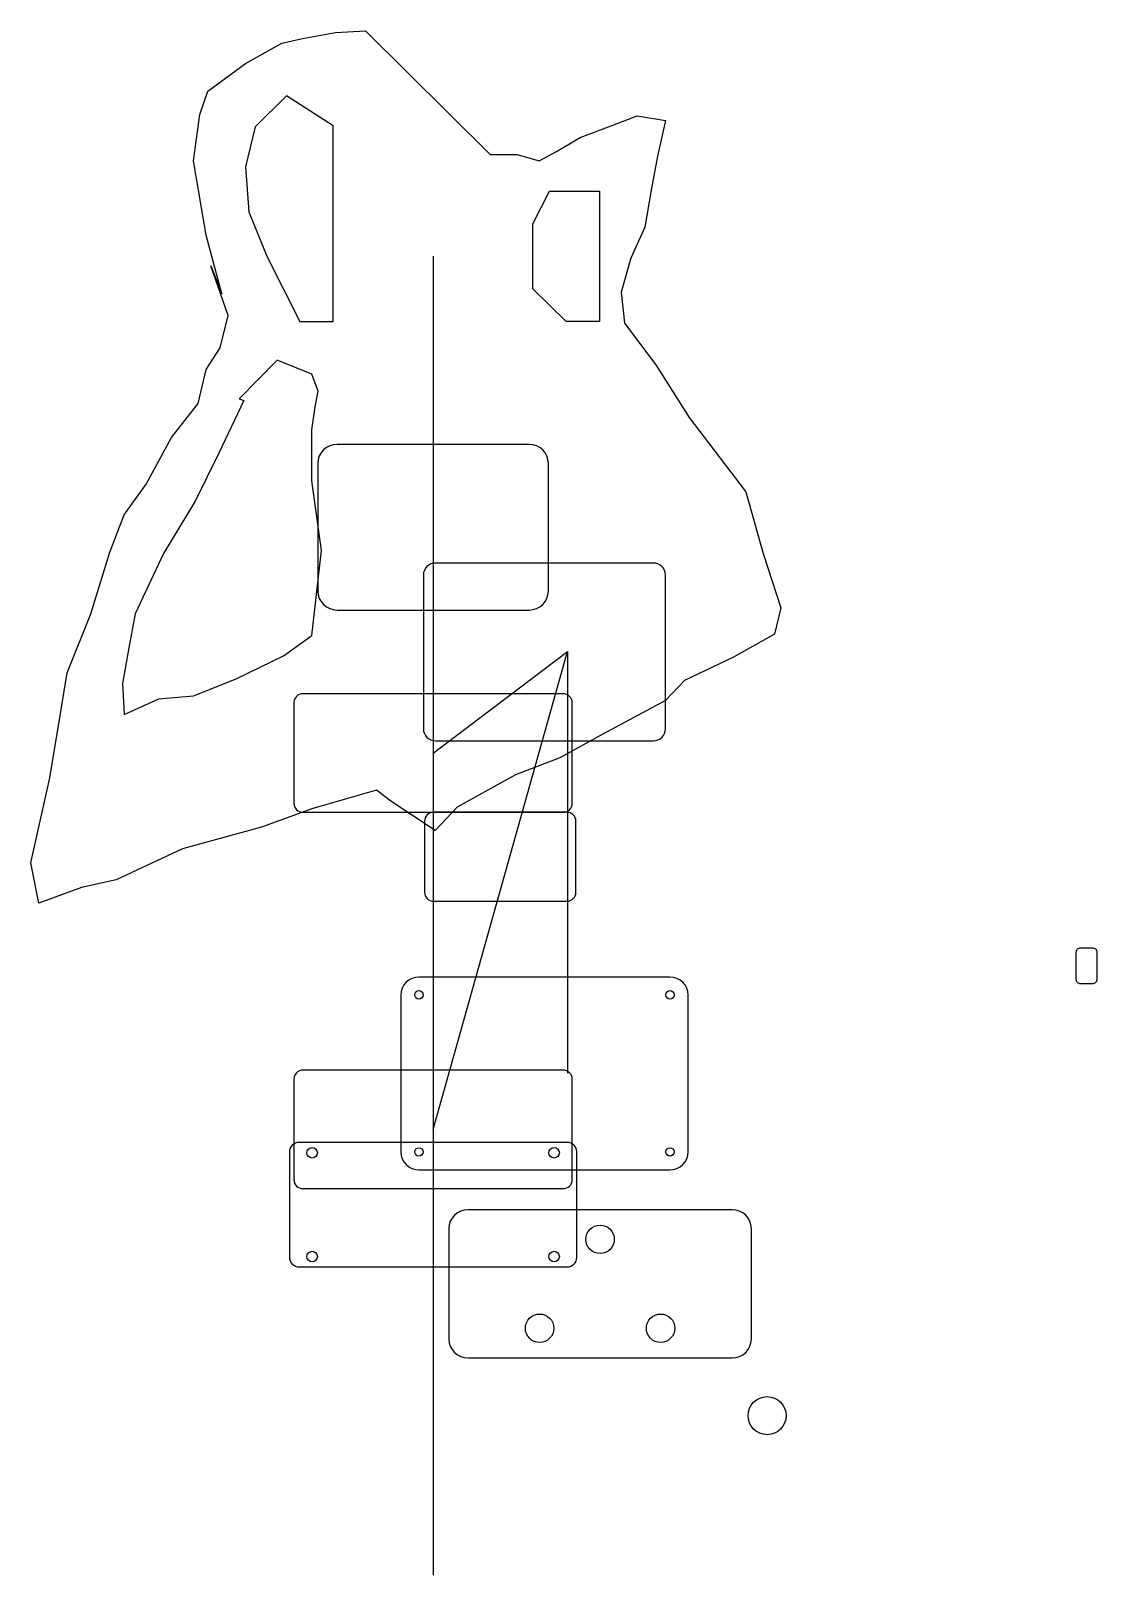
# Model space of a CAD drawing. Header units: millimetres. Extents: x -202 to 334, y -662 to 113.
import ezdxf

# ---------------------------------------------------------------- set-up
doc = ezdxf.new("R2010")
doc.units = ezdxf.units.MM
for name, color, linetype in [('ANTENNA_RECESS', 6, 'CONTINUOUS'), ('ARDUINO_POCKET', 4, 'CONTINUOUS'), ('BODY_OUTLINE', 7, 'CONTINUOUS'), ('BRIDGE_MOUNTING', 2, 'CONTINUOUS'), ('CENTERLINE', 9, 'CONTINUOUS'), ('CONTROL_PLATE', 2, 'CONTINUOUS'), ('NECK_POCKET', 1, 'CONTINUOUS'), ('OUTPUT_JACK', 30, 'CONTINUOUS'), ('PICKUP_BRIDGE', 3, 'CONTINUOUS'), ('PICKUP_NECK', 3, 'CONTINUOUS'), ('REAR_ELECTRONICS', 5, 'CONTINUOUS'), ('USB_PORT', 30, 'CONTINUOUS'), ('VOID_LOWER_BASS', 60, 'CONTINUOUS'), ('VOID_UPPER_BASS', 40, 'CONTINUOUS'), ('VOID_UPPER_TREBLE', 50, 'CONTINUOUS'), ('WIRING_CHANNEL', 8, 'CONTINUOUS')]:
    doc.layers.add(name, color=color, linetype=linetype)

msp = doc.modelspace()

# ---------------------------------------------------------------- linework, layer by layer
at = {"layer": 'ANTENNA_RECESS'}
msp.add_lwpolyline([(-4.256, -319.483), (-4.168, -320.354), (-3.909, -321.192), (-3.488, -321.964), (-2.92, -322.641), (-2.229, -323.196), (-1.441, -323.609), (-0.586, -323.863), (0.304, -323.949), (67.184, -323.949), (68.074, -323.863), (68.93, -323.609), (69.718, -323.196), (70.409, -322.641), (70.976, -321.964), (71.397, -321.192), (71.657, -320.354), (71.745, -319.483), (71.745, -283.753), (71.657, -282.882), (71.397, -282.044), (70.976, -281.272), (70.409, -280.595), (69.718, -280.04), (68.93, -279.627), (68.074, -279.373), (67.184, -279.287), (0.304, -279.287), (-0.586, -279.373), (-1.441, -279.627), (-2.229, -280.04), (-2.92, -280.595), (-3.488, -281.272), (-3.909, -282.044), (-4.168, -282.882), (-4.256, -283.753), (-4.256, -319.483)], close=True, dxfattribs=at)
at = {"layer": 'ARDUINO_POCKET'}
msp.add_lwpolyline([(-4.864, -237.453), (-4.747, -238.615), (-4.401, -239.732), (-3.839, -240.762), (-3.083, -241.664), (-2.162, -242.405), (-1.111, -242.955), (0.03, -243.294), (1.216, -243.408), (110.657, -243.408), (111.843, -243.294), (112.984, -242.955), (114.035, -242.405), (114.956, -241.664), (115.712, -240.762), (116.274, -239.732), (116.62, -238.615), (116.737, -237.453), (116.737, -160.039), (116.62, -158.877), (116.274, -157.76), (115.712, -156.731), (114.956, -155.828), (114.035, -155.088), (112.984, -154.538), (111.843, -154.199), (110.657, -154.084), (1.216, -154.084), (0.03, -154.199), (-1.111, -154.538), (-2.162, -155.088), (-3.083, -155.828), (-3.839, -156.731), (-4.401, -157.76), (-4.747, -158.877), (-4.864, -160.039), (-4.864, -237.453)], close=True, dxfattribs=at)
at = {"layer": 'BODY_OUTLINE'}
msp.add_lwpolyline([(62.016, 52.627), (73.918, 59.624), (88.191, 65.058), (102.479, 70.507), (116.752, 68.169), (112.785, 50.304), (109.608, 33.214), (106.446, 14.575), (99.302, -0.968), (94.545, -18.058), (96.126, -33.601), (111.994, -54.577), (128.654, -80.987), (157.2, -118.265), (165.924, -149.35), (174.649, -176.534), (171.472, -189.739), (150.861, -201.396), (126.267, -213.053), (116.752, -223.147), (85.029, -240.237), (63.612, -251.894), (41.405, -260.44), (12.054, -276.741), (0.958, -288.398), (-21.265, -273.645), (-28.394, -268.196), (-60.922, -277.53), (-86.291, -286.85), (-125.948, -297.717), (-159.267, -313.26), (-176.717, -317.146), (-198.133, -324.917), (-202.101, -304.715), (-192.585, -261.988), (-187.022, -228.581), (-183.861, -209.167), (-171.959, -179.646), (-162.444, -148.561), (-155.3, -129.922), (-144.203, -114.395), (-131.511, -91.081), (-118.029, -73.99), (-114.062, -56.9), (-106.918, -46.032), (-102.95, -29.715), (-111.675, -4.853), (-106.127, -18.833), (-114.062, 10.689), (-120.4, 47.967), (-117.223, 71.281), (-113.256, 82.938), (-94.226, 96.917), (-75.985, 107.01), (-65.68, 109.348), (-49.02, 112.444), (-33.942, 113.233), (28.713, 51.079), (42.196, 51.079), (53.292, 47.967)], close=True, dxfattribs=at)
at = {"layer": 'BRIDGE_MOUNTING'}
msp.add_lwpolyline([(-72.201, -502.932), (-72.108, -503.855), (-71.833, -504.741), (-71.387, -505.558), (-70.787, -506.275), (-70.056, -506.863), (-69.221, -507.299), (-68.316, -507.568), (-67.375, -507.659), (67.375, -507.659), (68.316, -507.568), (69.221, -507.299), (70.056, -506.863), (70.787, -506.275), (71.387, -505.558), (71.833, -504.741), (72.108, -503.855), (72.201, -502.932), (72.201, -449.859), (72.108, -448.937), (71.833, -448.05), (71.387, -447.233), (70.787, -446.517), (70.056, -445.929), (69.221, -445.492), (68.316, -445.223), (67.375, -445.132), (-67.375, -445.132), (-68.316, -445.223), (-69.221, -445.492), (-70.056, -445.929), (-70.787, -446.517), (-71.387, -447.233), (-71.833, -448.05), (-72.108, -448.937), (-72.201, -449.859), (-72.201, -502.932)], close=True, dxfattribs=at)
for centre in [(-60.8, -450.343), (60.8, -450.343), (-60.8, -502.449), (60.8, -502.449)]:
    msp.add_circle(centre, 2.633, dxfattribs=at)
at = {"layer": 'CENTERLINE'}
msp.add_line((0, 0), (0, -662.488), dxfattribs=at)
at = {"layer": 'CONTROL_PLATE'}
msp.add_lwpolyline([(7.904, -543.91), (8.09, -545.754), (8.639, -547.528), (9.531, -549.162), (10.731, -550.594), (12.194, -551.77), (13.862, -552.644), (15.673, -553.182), (17.556, -553.363), (150.253, -553.363), (152.136, -553.182), (153.947, -552.644), (155.616, -551.77), (157.078, -550.594), (158.279, -549.162), (159.17, -547.528), (159.72, -545.754), (159.905, -543.91), (159.905, -488.38), (159.72, -486.536), (159.17, -484.762), (158.279, -483.128), (157.078, -481.695), (155.616, -480.52), (153.947, -479.646), (152.136, -479.108), (150.253, -478.926), (17.556, -478.926), (15.673, -479.108), (13.862, -479.646), (12.194, -480.52), (10.731, -481.695), (9.531, -483.128), (8.639, -484.762), (8.09, -486.536), (7.904, -488.38), (7.904, -543.91)], close=True, dxfattribs=at)
for centre in [(83.905, -493.814), (53.504, -538.476), (114.305, -538.476)]:
    msp.add_circle(centre, 7.146, dxfattribs=at)
at = {"layer": 'NECK_POCKET'}
msp.add_lwpolyline([(-57.912, -168.227), (-57.727, -170.071), (-57.178, -171.845), (-56.286, -173.479), (-55.085, -174.912), (-53.623, -176.087), (-51.954, -176.961), (-50.143, -177.499), (-48.26, -177.681), (48.26, -177.681), (50.143, -177.499), (51.954, -176.961), (53.623, -176.087), (55.085, -174.912), (56.286, -173.479), (57.178, -171.845), (57.727, -170.071), (57.912, -168.227), (57.912, -103.914), (57.727, -102.07), (57.178, -100.296), (56.286, -98.662), (55.085, -97.229), (53.623, -96.054), (51.954, -95.18), (50.143, -94.642), (48.26, -94.46), (-48.26, -94.46), (-50.143, -94.642), (-51.954, -95.18), (-53.623, -96.054), (-55.085, -97.229), (-56.286, -98.662), (-57.178, -100.296), (-57.727, -102.07), (-57.912, -103.914), (-57.912, -168.227)], close=True, dxfattribs=at)
at = {"layer": 'OUTPUT_JACK'}
msp.add_circle((167.809, -582.394), 9.553, dxfattribs=at)
at = {"layer": 'PICKUP_BRIDGE'}
msp.add_lwpolyline([(-69.921, -463.89), (-69.833, -464.762), (-69.573, -465.599), (-69.152, -466.372), (-68.585, -467.048), (-67.894, -467.604), (-67.106, -468.016), (-66.25, -468.271), (-65.36, -468.356), (65.36, -468.356), (66.25, -468.271), (67.106, -468.016), (67.894, -467.604), (68.585, -467.048), (69.152, -466.372), (69.573, -465.599), (69.833, -464.762), (69.921, -463.89), (69.921, -413.273), (69.833, -412.402), (69.573, -411.564), (69.152, -410.792), (68.585, -410.115), (67.894, -409.56), (67.106, -409.147), (66.25, -408.893), (65.36, -408.807), (-65.36, -408.807), (-66.25, -408.893), (-67.106, -409.147), (-67.894, -409.56), (-68.585, -410.115), (-69.152, -410.792), (-69.573, -411.564), (-69.833, -412.402), (-69.921, -413.273), (-69.921, -463.89)], close=True, dxfattribs=at)
at = {"layer": 'PICKUP_NECK'}
msp.add_lwpolyline([(-69.921, -274.821), (-69.833, -275.692), (-69.573, -276.53), (-69.152, -277.302), (-68.585, -277.979), (-67.894, -278.534), (-67.106, -278.947), (-66.25, -279.201), (-65.36, -279.287), (65.36, -279.287), (66.25, -279.201), (67.106, -278.947), (67.894, -278.534), (68.585, -277.979), (69.152, -277.302), (69.573, -276.53), (69.833, -275.692), (69.921, -274.821), (69.921, -224.204), (69.833, -223.332), (69.573, -222.495), (69.152, -221.722), (68.585, -221.046), (67.894, -220.49), (67.106, -220.077), (66.25, -219.823), (65.36, -219.737), (-65.36, -219.737), (-66.25, -219.823), (-67.106, -220.077), (-67.894, -220.49), (-68.585, -221.046), (-69.152, -221.722), (-69.573, -222.495), (-69.833, -223.332), (-69.921, -224.204), (-69.921, -274.821)], close=True, dxfattribs=at)
at = {"layer": 'REAR_ELECTRONICS'}
msp.add_lwpolyline([(-16.264, -449.896), (-16.089, -451.639), (-15.57, -453.314), (-14.727, -454.859), (-13.593, -456.212), (-12.211, -457.323), (-10.634, -458.149), (-8.923, -458.657), (-7.144, -458.829), (119.017, -458.829), (120.796, -458.657), (122.507, -458.149), (124.084, -457.323), (125.466, -456.212), (126.6, -454.859), (127.443, -453.314), (127.962, -451.639), (128.137, -449.896), (128.137, -370.993), (127.962, -369.25), (127.443, -367.575), (126.6, -366.031), (125.466, -364.677), (124.084, -363.566), (122.507, -362.741), (120.796, -362.232), (119.017, -362.061), (-7.144, -362.061), (-8.923, -362.232), (-10.634, -362.741), (-12.211, -363.566), (-13.593, -364.677), (-14.727, -366.031), (-15.57, -367.575), (-16.089, -369.25), (-16.264, -370.993), (-16.264, -449.896)], close=True, dxfattribs=at)
for centre in [(-7.144, -370.993), (119.017, -370.993), (-7.144, -449.896), (119.017, -449.896)]:
    msp.add_circle(centre, 2.106, dxfattribs=at)
at = {"layer": 'USB_PORT'}
msp.add_lwpolyline([(323.002, -363.103), (323.046, -363.538), (323.176, -363.957), (323.387, -364.343), (323.67, -364.682), (324.016, -364.96), (324.41, -365.166), (324.838, -365.293), (325.282, -365.336), (331.362, -365.336), (331.807, -365.293), (332.235, -365.166), (332.629, -364.96), (332.975, -364.682), (333.258, -364.343), (333.469, -363.957), (333.599, -363.538), (333.642, -363.103), (333.642, -349.704), (333.599, -349.269), (333.469, -348.85), (333.258, -348.464), (332.975, -348.125), (332.629, -347.847), (332.235, -347.641), (331.807, -347.514), (331.362, -347.471), (325.282, -347.471), (324.838, -347.514), (324.41, -347.641), (324.016, -347.847), (323.67, -348.125), (323.387, -348.464), (323.176, -348.85), (323.046, -349.269), (323.002, -349.704), (323.002, -363.103)], close=True, dxfattribs=at)
at = {"layer": 'VOID_LOWER_BASS'}
msp.add_lwpolyline([(-97.402, -71.668), (-95.016, -72.442), (-107.708, -98.852), (-119.61, -122.94), (-135.479, -149.35), (-149.752, -179.646), (-152.928, -196.737), (-156.09, -214.601), (-155.3, -230.144), (-137.85, -222.373), (-120.4, -220.809), (-98.983, -212.264), (-75.195, -200.622), (-60.922, -190.514), (-56.149, -147.787), (-60.922, -112.831), (-60.922, -87.195), (-59.326, -75.538), (-57.745, -67.782), (-60.922, -59.237), (-78.372, -52.24)], close=True, dxfattribs=at)
at = {"layer": 'VOID_UPPER_BASS'}
msp.add_lwpolyline([(-50.16, 65.504), (-73.599, 80.6), (-89.468, 65.058), (-94.226, 44.871), (-92.645, 22.331), (-83.601, 0), (-66.88, -32.752), (-50.16, -32.752), (-50.16, -16.376), (-50.16, 16.376), (-50.16, 49.128)], close=True, dxfattribs=at)
at = {"layer": 'VOID_UPPER_TREBLE'}
msp.add_lwpolyline([(66.88, 32.752), (83.601, 32.752), (83.601, 0), (83.601, -32.752), (75.241, -32.752), (66.88, -32.752), (58.52, -24.564), (50.16, -16.376), (50.16, 0), (50.16, 16.376), (58.52, 32.752), (66.88, 32.752)], close=True, dxfattribs=at)
at = {"layer": 'WIRING_CHANNEL'}
for p, q in [((0, -249.512), (67.489, -198.449)), ((0, -438.582), (67.489, -198.449)), ((67.489, -198.449), (67.489, -410.296))]:
    msp.add_line(p, q, dxfattribs=at)

doc.saveas('drawing.dxf')
